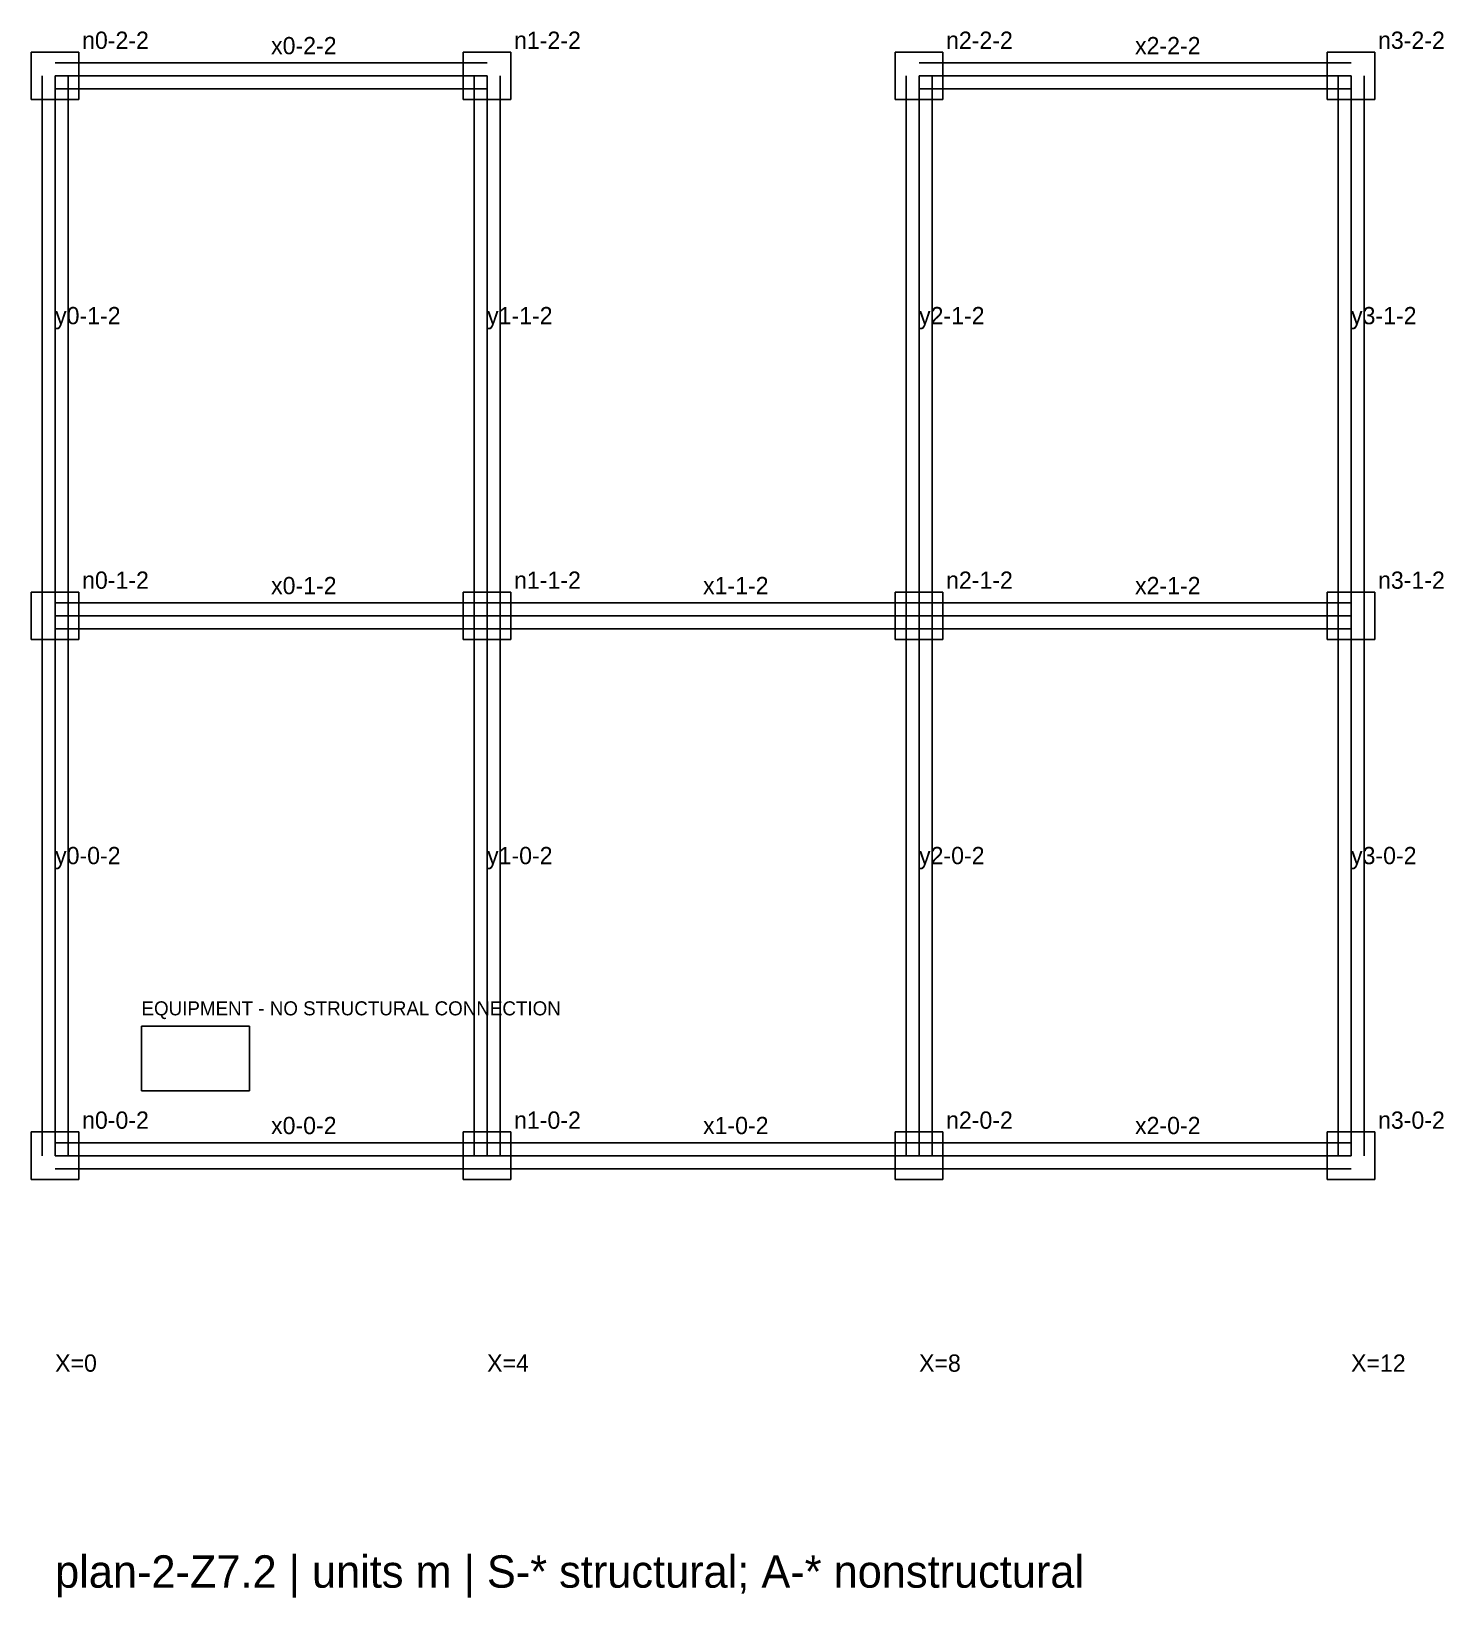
# Model space of a CAD drawing. Extents: x -3 to 372, y -46 to 10.
# Drawn here: x 79.78 to 92.86, y -4.09 to 10.41 of the extents above; entities that cross this region are included whole.
import ezdxf

# ---------------------------------------------------------------- set-up
doc = ezdxf.new("R2010")
doc.units = 0

msp = doc.modelspace()

# ---------------------------------------------------------------- linework, layer by layer
at = {"layer": 'A-COLUMN'}
for p, q in [((80.22, 10.22), (79.78, 10.22)), ((79.78, 10.22), (79.78, 9.78)), ((80.22, 9.78), (80.22, 10.22)), ((84.22, 10.22), (83.78, 10.22)), ((83.78, 10.22), (83.78, 9.78)), ((84.22, 9.78), (84.22, 10.22)), ((88.22, 10.22), (87.78, 10.22)), ((87.78, 10.22), (87.78, 9.78)), ((88.22, 9.78), (88.22, 10.22)), ((92.22, 10.22), (91.78, 10.22)), ((91.78, 10.22), (91.78, 9.78)), ((92.22, 9.78), (92.22, 10.22)), ((79.78, 9.78), (80.22, 9.78)), ((83.78, 9.78), (84.22, 9.78)), ((87.78, 9.78), (88.22, 9.78)), ((91.78, 9.78), (92.22, 9.78)), ((80.22, 5.22), (79.78, 5.22)), ((79.78, 5.22), (79.78, 4.78)), ((80.22, 4.78), (80.22, 5.22)), ((84.22, 5.22), (83.78, 5.22)), ((83.78, 5.22), (83.78, 4.78)), ((84.22, 4.78), (84.22, 5.22)), ((88.22, 5.22), (87.78, 5.22)), ((87.78, 5.22), (87.78, 4.78)), ((88.22, 4.78), (88.22, 5.22)), ((92.22, 5.22), (91.78, 5.22)), ((91.78, 5.22), (91.78, 4.78)), ((92.22, 4.78), (92.22, 5.22)), ((79.78, 4.78), (80.22, 4.78)), ((83.78, 4.78), (84.22, 4.78)), ((87.78, 4.78), (88.22, 4.78)), ((91.78, 4.78), (92.22, 4.78)), ((80.22, 0.22), (79.78, 0.22)), ((79.78, 0.22), (79.78, -0.22)), ((80.22, -0.22), (80.22, 0.22)), ((84.22, 0.22), (83.78, 0.22)), ((83.78, 0.22), (83.78, -0.22)), ((84.22, -0.22), (84.22, 0.22)), ((88.22, 0.22), (87.78, 0.22)), ((87.78, 0.22), (87.78, -0.22)), ((88.22, -0.22), (88.22, 0.22)), ((92.22, 0.22), (91.78, 0.22)), ((91.78, 0.22), (91.78, -0.22)), ((92.22, -0.22), (92.22, 0.22)), ((79.78, -0.22), (80.22, -0.22)), ((83.78, -0.22), (84.22, -0.22)), ((87.78, -0.22), (88.22, -0.22)), ((91.78, -0.22), (92.22, -0.22))]:
    msp.add_line(p, q, dxfattribs=at)
at = {"layer": 'A-EQUIPMENT'}
for p, q in [((81.8, 1.2), (80.8, 1.2)), ((80.8, 1.2), (80.8, 0.6)), ((81.8, 0.6), (81.8, 1.2)), ((80.8, 0.6), (81.8, 0.6))]:
    msp.add_line(p, q, dxfattribs=at)
at = {"layer": 'A-WALL'}
for p, q in [((80, 10.12), (84, 10.12)), ((88, 10.12), (92, 10.12)), ((79.88, 5), (79.88, 10)), ((80, 9.88), (84, 9.88)), ((80.12, 5), (80.12, 10)), ((83.88, 5), (83.88, 10)), ((84.12, 5), (84.12, 10)), ((87.88, 5), (87.88, 10)), ((88, 9.88), (92, 9.88)), ((88.12, 5), (88.12, 10)), ((91.88, 5), (91.88, 10)), ((92.12, 5), (92.12, 10)), ((80, 5.12), (84, 5.12)), ((84, 5.12), (88, 5.12)), ((88, 5.12), (92, 5.12)), ((79.88, 0), (79.88, 5)), ((80.12, 0), (80.12, 5)), ((83.88, 0), (83.88, 5)), ((84.12, 0), (84.12, 5)), ((87.88, 0), (87.88, 5)), ((88.12, 0), (88.12, 5)), ((91.88, 0), (91.88, 5)), ((92.12, 0), (92.12, 5)), ((80, 4.88), (84, 4.88)), ((84, 4.88), (88, 4.88)), ((88, 4.88), (92, 4.88)), ((80, 0.12), (84, 0.12)), ((84, 0.12), (88, 0.12)), ((88, 0.12), (92, 0.12)), ((80, -0.12), (84, -0.12)), ((84, -0.12), (88, -0.12)), ((88, -0.12), (92, -0.12))]:
    msp.add_line(p, q, dxfattribs=at)
at = {"layer": 'S-BEAM'}
for p, q in [((80, 5), (80, 10)), ((80, 10), (84, 10)), ((84, 5), (84, 10)), ((88, 5), (88, 10)), ((88, 10), (92, 10)), ((92, 5), (92, 10)), ((80, 0), (80, 5)), ((80, 5), (84, 5)), ((84, 0), (84, 5)), ((84, 5), (88, 5)), ((88, 0), (88, 5)), ((88, 5), (92, 5)), ((92, 0), (92, 5)), ((80, 0), (84, 0)), ((84, 0), (88, 0)), ((88, 0), (92, 0))]:
    msp.add_line(p, q, dxfattribs=at)

# ---------------------------------------------------------------- texts
at = {"layer": 'A-DIM'}
for s, p in [('X=0', (80, -2)), ('X=4', (84, -2)), ('X=8', (88, -2)), ('X=12', (92, -2))]:
    msp.add_text(s, height=0.16, dxfattribs=at).set_placement(p)
at = {"layer": 'A-EQUIPMENT-TAG'}
msp.add_text('EQUIPMENT - NO STRUCTURAL CONNECTION', height=0.13, dxfattribs=at).set_placement((80.8, 1.3))
at = {"layer": 'ANNOTATION'}
msp.add_text('plan-2-Z7.2 | units m | S-* structural; A-* nonstructural', height=0.3, dxfattribs=at).set_placement((80, -4))
at = {"layer": 'S-MEMBER-TAG'}
for s, p in [('x0-2-2', (82, 10.2)), ('x2-2-2', (90, 10.2)), ('y0-1-2', (80, 7.7)), ('y1-1-2', (84, 7.7)), ('y2-1-2', (88, 7.7)), ('y3-1-2', (92, 7.7)), ('x0-1-2', (82, 5.2)), ('x1-1-2', (86, 5.2)), ('x2-1-2', (90, 5.2)), ('y0-0-2', (80, 2.7)), ('y1-0-2', (84, 2.7)), ('y2-0-2', (88, 2.7)), ('y3-0-2', (92, 2.7)), ('x0-0-2', (82, 0.2)), ('x1-0-2', (86, 0.2)), ('x2-0-2', (90, 0.2))]:
    msp.add_text(s, height=0.16, dxfattribs=at).set_placement(p)
at = {"layer": 'S-NODE-TAG'}
for s, p in [('n0-2-2', (80.25, 10.25)), ('n1-2-2', (84.25, 10.25)), ('n2-2-2', (88.25, 10.25)), ('n3-2-2', (92.25, 10.25)), ('n0-1-2', (80.25, 5.25)), ('n1-1-2', (84.25, 5.25)), ('n2-1-2', (88.25, 5.25)), ('n3-1-2', (92.25, 5.25)), ('n0-0-2', (80.25, 0.25)), ('n1-0-2', (84.25, 0.25)), ('n2-0-2', (88.25, 0.25)), ('n3-0-2', (92.25, 0.25))]:
    msp.add_text(s, height=0.16, dxfattribs=at).set_placement(p)

doc.saveas('drawing.dxf')
